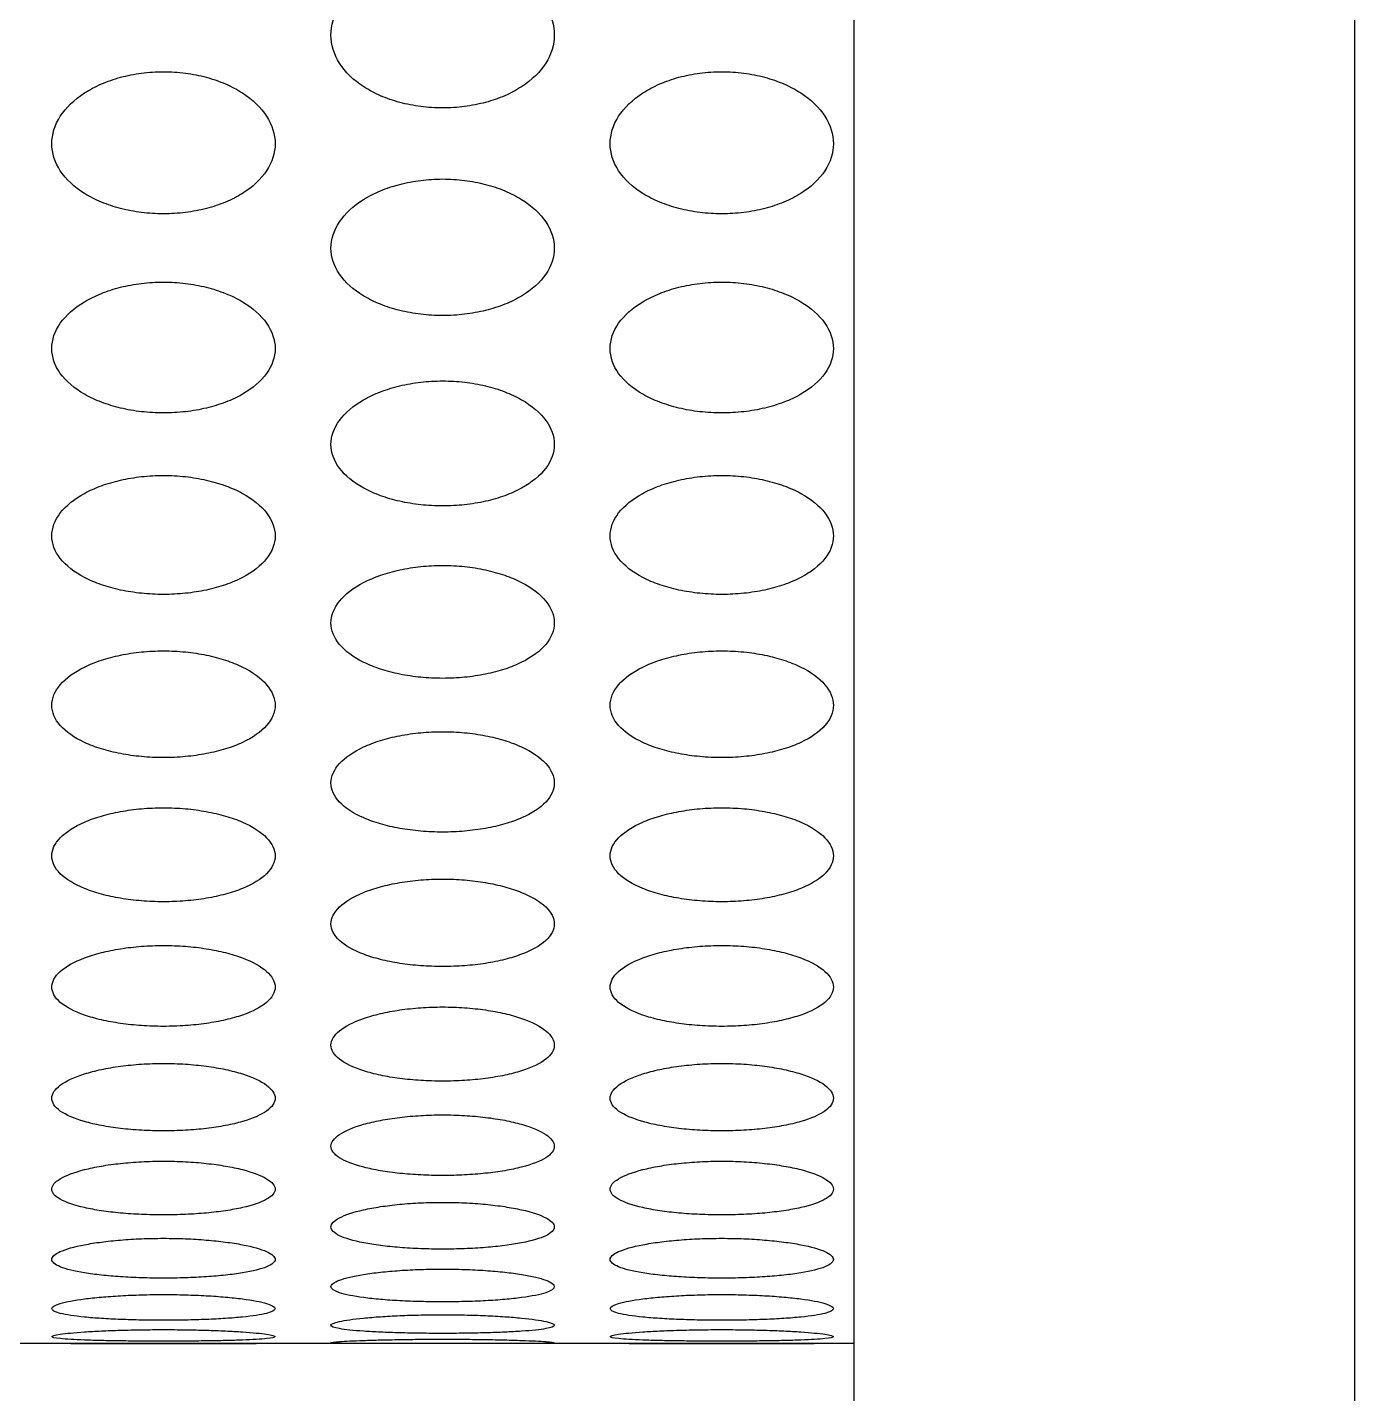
# Model space of a CAD drawing. Header units: millimetres. Extents: x 324 to 7054, y -67 to 2159.
# Drawn here: x 1995.16 to 2042.7, y 1319.18 to 1368.14 of the extents above; entities that cross this region are included whole.
import ezdxf

# ---------------------------------------------------------------- set-up
doc = ezdxf.new("R2010")
doc.units = ezdxf.units.MM
doc.header["$LTSCALE"] = 153.67
doc.layers.get('0').update_dxf_attribs({"linetype": 'CONTINUOUS'})
doc.layers.add('02___PRT_ALL_AXES', color=7, linetype='CONTINUOUS')

msp = doc.modelspace()

# ---------------------------------------------------------------- linework, layer by layer
at = {"linetype": 'Continuous'}
msp.add_line((2024.76484, 1320.97699), (1484.30467, 1320.97699), dxfattribs=at)
at = {"layer": '02___PRT_ALL_AXES', "linetype": 'Continuous'}
for p, q in [((2024.76484, 1494.75635), (2024.76484, 1317.39225)), ((2042.70467, 1467.41974), (2042.70467, 1317.39225)), ((2008.67301, 1320.97699), (2008.6473, 1320.97699)), ((2011.42576, 1320.97699), (2011.39649, 1320.97699))]:
    msp.add_line(p, q, dxfattribs=at)
for points, knots in [([(2010.03476, 1365.25524), (2009.76893, 1365.25546), (2009.24531, 1365.28889), (2008.48961, 1365.4377), (2007.79947, 1365.67656), (2006.98616, 1366.10837), (2006.24385, 1366.83041), (2005.9302, 1367.86629), (2006.24394, 1368.90984), (2006.98437, 1369.65212), (2007.79615, 1370.10068), (2008.48659, 1370.35087), (2009.24381, 1370.50749), (2009.76846, 1370.54274), (2010.03476, 1370.54297)], [0, 0, 0, 0, 0.0625, 0.125, 0.1875, 0.25, 0.375, 0.5, 0.625, 0.75, 0.8125, 0.875, 0.9375, 1, 1, 1, 1]), ([(2010.03476, 1370.54297), (2010.30058, 1370.54273), (2010.8242, 1370.50762), (2011.5799, 1370.35165), (2012.27004, 1370.1022), (2013.08335, 1369.65362), (2013.82566, 1368.91065), (2014.13932, 1367.86432), (2013.82557, 1366.83123), (2013.08514, 1366.10982), (2012.27336, 1365.67801), (2011.58292, 1365.43844), (2010.8257, 1365.28902), (2010.30105, 1365.25545), (2010.03476, 1365.25524)], [0, 0, 0, 0, 0.0625, 0.125, 0.1875, 0.25, 0.375, 0.5, 0.625, 0.75, 0.8125, 0.875, 0.9375, 1, 1, 1, 1]), ([(2000.03476, 1361.46027), (1999.76893, 1361.46048), (1999.24531, 1361.49263), (1998.48961, 1361.63572), (1997.79947, 1361.86543), (1996.98616, 1362.28079), (1996.24385, 1362.97554), (1995.9302, 1363.9729), (1996.24394, 1364.9783), (1996.98437, 1365.69389), (1997.79615, 1366.12645), (1998.48659, 1366.36775), (1999.24381, 1366.51883), (1999.76846, 1366.55283), (2000.03476, 1366.55305)], [0, 0, 0, 0, 0.0625, 0.125, 0.1875, 0.25, 0.375, 0.5, 0.625, 0.75, 0.8125, 0.875, 0.9375, 1, 1, 1, 1]), ([(2000.03476, 1366.55305), (2000.30058, 1366.55283), (2000.8242, 1366.51895), (2001.5799, 1366.3685), (2002.27004, 1366.12791), (2003.08335, 1365.69534), (2003.82566, 1364.97909), (2004.13932, 1363.971), (2003.82557, 1362.97633), (2003.08514, 1362.28219), (2002.27336, 1361.86683), (2001.58292, 1361.63643), (2000.8257, 1361.49275), (2000.30105, 1361.46048), (2000.03476, 1361.46027)], [0, 0, 0, 0, 0.0625, 0.125, 0.1875, 0.25, 0.375, 0.5, 0.625, 0.75, 0.8125, 0.875, 0.9375, 1, 1, 1, 1]), ([(2020.03476, 1361.46027), (2019.76893, 1361.46048), (2019.24531, 1361.49263), (2018.48961, 1361.63572), (2017.79947, 1361.86543), (2016.98616, 1362.28079), (2016.24385, 1362.97554), (2015.9302, 1363.9729), (2016.24394, 1364.9783), (2016.98437, 1365.69389), (2017.79615, 1366.12645), (2018.48659, 1366.36775), (2019.24381, 1366.51883), (2019.76846, 1366.55283), (2020.03476, 1366.55305)], [0, 0, 0, 0, 0.0625, 0.125, 0.1875, 0.25, 0.375, 0.5, 0.625, 0.75, 0.8125, 0.875, 0.9375, 1, 1, 1, 1]), ([(2020.03476, 1366.55305), (2020.30058, 1366.55283), (2020.8242, 1366.51895), (2021.5799, 1366.3685), (2022.27004, 1366.12791), (2023.08335, 1365.69534), (2023.82566, 1364.97909), (2024.13932, 1363.971), (2023.82557, 1362.97633), (2023.08514, 1362.28219), (2022.27336, 1361.86683), (2021.58292, 1361.63643), (2020.8257, 1361.49275), (2020.30105, 1361.46048), (2020.03476, 1361.46027)], [0, 0, 0, 0, 0.0625, 0.125, 0.1875, 0.25, 0.375, 0.5, 0.625, 0.75, 0.8125, 0.875, 0.9375, 1, 1, 1, 1]), ([(2010.03476, 1357.81596), (2009.76893, 1357.81617), (2009.24531, 1357.847), (2008.48961, 1357.98423), (2007.79947, 1358.20457), (2006.98616, 1358.60305), (2006.24385, 1359.26982), (2005.9302, 1360.22765), (2006.24394, 1361.19392), (2006.98437, 1361.88208), (2007.79615, 1362.29821), (2008.48659, 1362.53038), (2009.24381, 1362.67576), (2009.76846, 1362.70849), (2010.03476, 1362.7087)], [0, 0, 0, 0, 0.0625, 0.125, 0.1875, 0.25, 0.375, 0.5, 0.625, 0.75, 0.8125, 0.875, 0.9375, 1, 1, 1, 1]), ([(2010.03476, 1362.7087), (2010.30058, 1362.70848), (2010.8242, 1362.67589), (2011.5799, 1362.53111), (2012.27004, 1362.29961), (2013.08335, 1361.88348), (2013.82566, 1361.19467), (2014.13932, 1360.22583), (2013.82557, 1359.27058), (2013.08514, 1358.6044), (2012.27336, 1358.20591), (2011.58292, 1357.98491), (2010.8257, 1357.84711), (2010.30105, 1357.81617), (2010.03476, 1357.81596)], [0, 0, 0, 0, 0.0625, 0.125, 0.1875, 0.25, 0.375, 0.5, 0.625, 0.75, 0.8125, 0.875, 0.9375, 1, 1, 1, 1]), ([(2000.03476, 1354.32597), (1999.76893, 1354.32617), (1999.24531, 1354.35565), (1998.48961, 1354.48688), (1997.79947, 1354.69763), (1996.98616, 1355.07884), (1996.24385, 1355.71696), (1995.9302, 1356.63431), (1996.24394, 1357.56046), (1996.98437, 1358.22052), (1997.79615, 1358.61979), (1998.48659, 1358.84261), (1999.24381, 1358.98215), (1999.76846, 1359.01356), (2000.03476, 1359.01376)], [0, 0, 0, 0, 0.0625, 0.125, 0.1875, 0.25, 0.375, 0.5, 0.625, 0.75, 0.8125, 0.875, 0.9375, 1, 1, 1, 1]), ([(2000.03476, 1359.01376), (2000.30058, 1359.01355), (2000.8242, 1358.98226), (2001.5799, 1358.8433), (2002.27004, 1358.62114), (2003.08335, 1358.22186), (2003.82566, 1357.56118), (2004.13932, 1356.63256), (2003.82557, 1355.71768), (2003.08514, 1355.08013), (2002.27336, 1354.69891), (2001.58292, 1354.48754), (2000.8257, 1354.35576), (2000.30105, 1354.32616), (2000.03476, 1354.32597)], [0, 0, 0, 0, 0.0625, 0.125, 0.1875, 0.25, 0.375, 0.5, 0.625, 0.75, 0.8125, 0.875, 0.9375, 1, 1, 1, 1]), ([(2020.03476, 1354.32597), (2019.76893, 1354.32617), (2019.24531, 1354.35565), (2018.48961, 1354.48688), (2017.79947, 1354.69763), (2016.98616, 1355.07884), (2016.24385, 1355.71696), (2015.9302, 1356.63431), (2016.24394, 1357.56046), (2016.98437, 1358.22052), (2017.79615, 1358.61979), (2018.48659, 1358.84261), (2019.24381, 1358.98215), (2019.76846, 1359.01356), (2020.03476, 1359.01376)], [0, 0, 0, 0, 0.0625, 0.125, 0.1875, 0.25, 0.375, 0.5, 0.625, 0.75, 0.8125, 0.875, 0.9375, 1, 1, 1, 1]), ([(2020.03476, 1359.01376), (2020.30058, 1359.01355), (2020.8242, 1358.98226), (2021.5799, 1358.8433), (2022.27004, 1358.62114), (2023.08335, 1358.22186), (2023.82566, 1357.56118), (2024.13932, 1356.63256), (2023.82557, 1355.71768), (2023.08514, 1355.08013), (2022.27336, 1354.69891), (2021.58292, 1354.48754), (2020.8257, 1354.35576), (2020.30105, 1354.32616), (2020.03476, 1354.32597)], [0, 0, 0, 0, 0.0625, 0.125, 0.1875, 0.25, 0.375, 0.5, 0.625, 0.75, 0.8125, 0.875, 0.9375, 1, 1, 1, 1]), ([(2010.03476, 1350.99378), (2009.76893, 1350.99397), (2009.24531, 1351.02207), (2008.48961, 1351.14718), (2007.79947, 1351.34812), (2006.98616, 1351.71168), (2006.24385, 1352.32051), (2005.9302, 1353.19646), (2006.24394, 1354.08156), (2006.98437, 1354.71286), (2007.79615, 1355.09488), (2008.48659, 1355.30811), (2009.24381, 1355.44167), (2009.76846, 1355.47174), (2010.03476, 1355.47194)], [0, 0, 0, 0, 0.0625, 0.125, 0.1875, 0.25, 0.375, 0.5, 0.625, 0.75, 0.8125, 0.875, 0.9375, 1, 1, 1, 1]), ([(2010.03476, 1355.47194), (2010.30058, 1355.47174), (2010.8242, 1355.44179), (2011.5799, 1355.30878), (2012.27004, 1355.09617), (2013.08335, 1354.71414), (2013.82566, 1354.08225), (2014.13932, 1353.19478), (2013.82557, 1352.3212), (2013.08514, 1351.7129), (2012.27336, 1351.34934), (2011.58292, 1351.1478), (2010.8257, 1351.02218), (2010.30105, 1350.99397), (2010.03476, 1350.99378)], [0, 0, 0, 0, 0.0625, 0.125, 0.1875, 0.25, 0.375, 0.5, 0.625, 0.75, 0.8125, 0.875, 0.9375, 1, 1, 1, 1]), ([(2000.03476, 1347.82273), (1999.76893, 1347.82291), (1999.24531, 1347.84961), (1998.48961, 1347.96846), (1997.79947, 1348.15939), (1996.98616, 1348.50494), (1996.24385, 1349.08387), (1995.9302, 1349.91754), (1996.24394, 1350.76072), (1996.98437, 1351.36262), (1997.79615, 1351.72701), (1998.48659, 1351.93044), (1999.24381, 1352.05789), (1999.76846, 1352.08658), (2000.03476, 1352.08677)], [0, 0, 0, 0, 0.0625, 0.125, 0.1875, 0.25, 0.375, 0.5, 0.625, 0.75, 0.8125, 0.875, 0.9375, 1, 1, 1, 1]), ([(2000.03476, 1352.08677), (2000.30058, 1352.08658), (2000.8242, 1352.05799), (2001.5799, 1351.93108), (2002.27004, 1351.72823), (2003.08335, 1351.36384), (2003.82566, 1350.76137), (2004.13932, 1349.91595), (2003.82557, 1349.08452), (2003.08514, 1348.5061), (2002.27336, 1348.16055), (2001.58292, 1347.96905), (2000.8257, 1347.8497), (2000.30105, 1347.82291), (2000.03476, 1347.82273)], [0, 0, 0, 0, 0.0625, 0.125, 0.1875, 0.25, 0.375, 0.5, 0.625, 0.75, 0.8125, 0.875, 0.9375, 1, 1, 1, 1]), ([(2020.03476, 1347.82273), (2019.76893, 1347.82291), (2019.24531, 1347.84961), (2018.48961, 1347.96846), (2017.79947, 1348.15939), (2016.98616, 1348.50494), (2016.24385, 1349.08387), (2015.9302, 1349.91754), (2016.24394, 1350.76072), (2016.98437, 1351.36262), (2017.79615, 1351.72701), (2018.48659, 1351.93044), (2019.24381, 1352.05789), (2019.76846, 1352.08658), (2020.03476, 1352.08677)], [0, 0, 0, 0, 0.0625, 0.125, 0.1875, 0.25, 0.375, 0.5, 0.625, 0.75, 0.8125, 0.875, 0.9375, 1, 1, 1, 1]), ([(2020.03476, 1352.08677), (2020.30058, 1352.08658), (2020.8242, 1352.05799), (2021.5799, 1351.93108), (2022.27004, 1351.72823), (2023.08335, 1351.36384), (2023.82566, 1350.76137), (2024.13932, 1349.91595), (2023.82557, 1349.08452), (2023.08514, 1348.5061), (2022.27336, 1348.16055), (2021.58292, 1347.96905), (2020.8257, 1347.8497), (2020.30105, 1347.82291), (2020.03476, 1347.82273)], [0, 0, 0, 0, 0.0625, 0.125, 0.1875, 0.25, 0.375, 0.5, 0.625, 0.75, 0.8125, 0.875, 0.9375, 1, 1, 1, 1]), ([(2010.03476, 1344.816), (2009.76893, 1344.81617), (2009.24531, 1344.84143), (2008.48961, 1344.95391), (2007.79947, 1345.13464), (2006.98616, 1345.46183), (2006.24385, 1346.01028), (2005.9302, 1346.80084), (2006.24394, 1347.60125), (2006.98437, 1348.17314), (2007.79615, 1348.51954), (2008.48659, 1348.71297), (2009.24381, 1348.83418), (2009.76846, 1348.86147), (2010.03476, 1348.86165)], [0, 0, 0, 0, 0.0625, 0.125, 0.1875, 0.25, 0.375, 0.5, 0.625, 0.75, 0.8125, 0.875, 0.9375, 1, 1, 1, 1]), ([(2010.03476, 1348.86165), (2010.30058, 1348.86146), (2010.8242, 1348.83428), (2011.5799, 1348.71358), (2012.27004, 1348.5207), (2013.08335, 1348.17431), (2013.82566, 1347.60187), (2014.13932, 1346.79933), (2013.82557, 1346.0109), (2013.08514, 1345.46293), (2012.27336, 1345.13574), (2011.58292, 1344.95447), (2010.8257, 1344.84152), (2010.30105, 1344.81616), (2010.03476, 1344.816)], [0, 0, 0, 0, 0.0625, 0.125, 0.1875, 0.25, 0.375, 0.5, 0.625, 0.75, 0.8125, 0.875, 0.9375, 1, 1, 1, 1]), ([(2000.03476, 1341.97658), (1999.76893, 1341.97674), (1999.24531, 1342.00055), (1998.48961, 1342.10654), (1997.79947, 1342.2769), (1996.98616, 1342.58539), (1996.24385, 1343.10282), (1995.9302, 1343.84947), (1996.24394, 1344.60631), (1996.98437, 1345.14764), (1997.79615, 1345.47568), (1998.48659, 1345.65893), (1999.24381, 1345.77377), (1999.76846, 1345.79963), (2000.03476, 1345.7998)], [0, 0, 0, 0, 0.0625, 0.125, 0.1875, 0.25, 0.375, 0.5, 0.625, 0.75, 0.8125, 0.875, 0.9375, 1, 1, 1, 1]), ([(2000.03476, 1345.7998), (2000.30058, 1345.79962), (2000.8242, 1345.77386), (2001.5799, 1345.6595), (2002.27004, 1345.47679), (2003.08335, 1345.14874), (2003.82566, 1344.6069), (2004.13932, 1343.84804), (2003.82557, 1343.10341), (2003.08514, 1342.58644), (2002.27336, 1342.27793), (2001.58292, 1342.10707), (2000.8257, 1342.00063), (2000.30105, 1341.97674), (2000.03476, 1341.97658)], [0, 0, 0, 0, 0.0625, 0.125, 0.1875, 0.25, 0.375, 0.5, 0.625, 0.75, 0.8125, 0.875, 0.9375, 1, 1, 1, 1]), ([(2020.03476, 1341.97658), (2019.76893, 1341.97674), (2019.24531, 1342.00055), (2018.48961, 1342.10654), (2017.79947, 1342.2769), (2016.98616, 1342.58539), (2016.24385, 1343.10282), (2015.9302, 1343.84947), (2016.24394, 1344.60631), (2016.98437, 1345.14764), (2017.79615, 1345.47568), (2018.48659, 1345.65893), (2019.24381, 1345.77377), (2019.76846, 1345.79963), (2020.03476, 1345.7998)], [0, 0, 0, 0, 0.0625, 0.125, 0.1875, 0.25, 0.375, 0.5, 0.625, 0.75, 0.8125, 0.875, 0.9375, 1, 1, 1, 1]), ([(2020.03476, 1345.7998), (2020.30058, 1345.79962), (2020.8242, 1345.77386), (2021.5799, 1345.6595), (2022.27004, 1345.47679), (2023.08335, 1345.14874), (2023.82566, 1344.6069), (2024.13932, 1343.84804), (2023.82557, 1343.10341), (2023.08514, 1342.58644), (2022.27336, 1342.27793), (2021.58292, 1342.10707), (2020.8257, 1342.00063), (2020.30105, 1341.97674), (2020.03476, 1341.97658)], [0, 0, 0, 0, 0.0625, 0.125, 0.1875, 0.25, 0.375, 0.5, 0.625, 0.75, 0.8125, 0.875, 0.9375, 1, 1, 1, 1]), ([(2010.03476, 1339.30734), (2009.76893, 1339.30749), (2009.24531, 1339.32981), (2008.48961, 1339.42921), (2007.79947, 1339.58902), (2006.98616, 1339.87852), (2006.24385, 1340.36439), (2005.9302, 1341.0664), (2006.24394, 1341.77891), (2006.98437, 1342.28912), (2007.79615, 1342.59849), (2008.48659, 1342.77136), (2009.24381, 1342.87972), (2009.76846, 1342.90413), (2010.03476, 1342.90429)], [0, 0, 0, 0, 0.0625, 0.125, 0.1875, 0.25, 0.375, 0.5, 0.625, 0.75, 0.8125, 0.875, 0.9375, 1, 1, 1, 1]), ([(2010.03476, 1342.90429), (2010.30058, 1342.90412), (2010.8242, 1342.87981), (2011.5799, 1342.7719), (2012.27004, 1342.59953), (2013.08335, 1342.29016), (2013.82566, 1341.77946), (2014.13932, 1341.06506), (2013.82557, 1340.36495), (2013.08514, 1339.8795), (2012.27336, 1339.58999), (2011.58292, 1339.42971), (2010.8257, 1339.32989), (2010.30105, 1339.30748), (2010.03476, 1339.30734)], [0, 0, 0, 0, 0.0625, 0.125, 0.1875, 0.25, 0.375, 0.5, 0.625, 0.75, 0.8125, 0.875, 0.9375, 1, 1, 1, 1]), ([(2000.03476, 1336.81093), (1999.76893, 1336.81107), (1999.24531, 1336.83188), (1998.48961, 1336.9246), (1997.79947, 1337.0737), (1996.98616, 1337.34391), (1996.24385, 1337.79775), (1995.9302, 1338.4544), (1996.24394, 1339.12187), (1996.98437, 1339.60046), (1997.79615, 1339.89084), (1998.48659, 1340.05316), (1999.24381, 1340.15494), (1999.76846, 1340.17786), (2000.03476, 1340.17801)], [0, 0, 0, 0, 0.0625, 0.125, 0.1875, 0.25, 0.375, 0.5, 0.625, 0.75, 0.8125, 0.875, 0.9375, 1, 1, 1, 1]), ([(2000.03476, 1340.17801), (2000.30058, 1340.17786), (2000.8242, 1340.15502), (2001.5799, 1340.05367), (2002.27004, 1339.89182), (2003.08335, 1339.60143), (2003.82566, 1339.12239), (2004.13932, 1338.45314), (2003.82557, 1337.79827), (2003.08514, 1337.34482), (2002.27336, 1337.0746), (2001.58292, 1336.92506), (2000.8257, 1336.83196), (2000.30105, 1336.81107), (2000.03476, 1336.81093)], [0, 0, 0, 0, 0.0625, 0.125, 0.1875, 0.25, 0.375, 0.5, 0.625, 0.75, 0.8125, 0.875, 0.9375, 1, 1, 1, 1]), ([(2020.03476, 1336.81093), (2019.76893, 1336.81107), (2019.24531, 1336.83188), (2018.48961, 1336.9246), (2017.79947, 1337.0737), (2016.98616, 1337.34391), (2016.24385, 1337.79775), (2015.9302, 1338.4544), (2016.24394, 1339.12187), (2016.98437, 1339.60046), (2017.79615, 1339.89084), (2018.48659, 1340.05316), (2019.24381, 1340.15494), (2019.76846, 1340.17786), (2020.03476, 1340.17801)], [0, 0, 0, 0, 0.0625, 0.125, 0.1875, 0.25, 0.375, 0.5, 0.625, 0.75, 0.8125, 0.875, 0.9375, 1, 1, 1, 1]), ([(2020.03476, 1340.17801), (2020.30058, 1340.17786), (2020.8242, 1340.15502), (2021.5799, 1340.05367), (2022.27004, 1339.89182), (2023.08335, 1339.60143), (2023.82566, 1339.12239), (2024.13932, 1338.45314), (2023.82557, 1337.79827), (2023.08514, 1337.34482), (2022.27336, 1337.0746), (2021.58292, 1336.92506), (2020.8257, 1336.83196), (2020.30105, 1336.81107), (2020.03476, 1336.81093)], [0, 0, 0, 0, 0.0625, 0.125, 0.1875, 0.25, 0.375, 0.5, 0.625, 0.75, 0.8125, 0.875, 0.9375, 1, 1, 1, 1]), ([(2010.03476, 1334.48986), (2009.76893, 1334.48999), (2009.24531, 1334.50927), (2008.48961, 1334.59521), (2007.79947, 1334.73345), (2006.98616, 1334.9841), (2006.24385, 1335.40545), (2005.9302, 1336.0161), (2006.24394, 1336.63785), (2006.98437, 1337.08434), (2007.79615, 1337.35545), (2008.48659, 1337.50706), (2009.24381, 1337.60214), (2009.76846, 1337.62356), (2010.03476, 1337.6237)], [0, 0, 0, 0, 0.0625, 0.125, 0.1875, 0.25, 0.375, 0.5, 0.625, 0.75, 0.8125, 0.875, 0.9375, 1, 1, 1, 1]), ([(2010.03476, 1337.6237), (2010.30058, 1337.62356), (2010.8242, 1337.60222), (2011.5799, 1337.50753), (2012.27004, 1337.35636), (2013.08335, 1337.08524), (2013.82566, 1336.63833), (2014.13932, 1336.01493), (2013.82557, 1335.40594), (2013.08514, 1334.98495), (2012.27336, 1334.73429), (2011.58292, 1334.59564), (2010.8257, 1334.50935), (2010.30105, 1334.48998), (2010.03476, 1334.48986)], [0, 0, 0, 0, 0.0625, 0.125, 0.1875, 0.25, 0.375, 0.5, 0.625, 0.75, 0.8125, 0.875, 0.9375, 1, 1, 1, 1]), ([(2000.03476, 1332.34644), (1999.76893, 1332.34656), (1999.24531, 1332.36431), (1998.48961, 1332.44337), (1997.79947, 1332.57061), (1996.98616, 1332.80145), (1996.24385, 1333.1899), (1995.9302, 1333.75392), (1996.24394, 1334.32935), (1996.98437, 1334.74328), (1997.79615, 1334.99484), (1998.48659, 1335.13559), (1999.24381, 1335.22389), (1999.76846, 1335.24379), (2000.03476, 1335.24392)], [0, 0, 0, 0, 0.0625, 0.125, 0.1875, 0.25, 0.375, 0.5, 0.625, 0.75, 0.8125, 0.875, 0.9375, 1, 1, 1, 1]), ([(2000.03476, 1335.24392), (2000.30058, 1335.24379), (2000.8242, 1335.22397), (2001.5799, 1335.13603), (2002.27004, 1334.99569), (2003.08335, 1334.74412), (2003.82566, 1334.32979), (2004.13932, 1333.75284), (2003.82557, 1333.19035), (2003.08514, 1332.80224), (2002.27336, 1332.57139), (2001.58292, 1332.44377), (2000.8257, 1332.36437), (2000.30105, 1332.34656), (2000.03476, 1332.34644)], [0, 0, 0, 0, 0.0625, 0.125, 0.1875, 0.25, 0.375, 0.5, 0.625, 0.75, 0.8125, 0.875, 0.9375, 1, 1, 1, 1]), ([(2020.03476, 1332.34644), (2019.76893, 1332.34656), (2019.24531, 1332.36431), (2018.48961, 1332.44337), (2017.79947, 1332.57061), (2016.98616, 1332.80145), (2016.24385, 1333.1899), (2015.9302, 1333.75392), (2016.24394, 1334.32935), (2016.98437, 1334.74328), (2017.79615, 1334.99484), (2018.48659, 1335.13559), (2019.24381, 1335.22389), (2019.76846, 1335.24379), (2020.03476, 1335.24392)], [0, 0, 0, 0, 0.0625, 0.125, 0.1875, 0.25, 0.375, 0.5, 0.625, 0.75, 0.8125, 0.875, 0.9375, 1, 1, 1, 1]), ([(2020.03476, 1335.24392), (2020.30058, 1335.24379), (2020.8242, 1335.22397), (2021.5799, 1335.13603), (2022.27004, 1334.99569), (2023.08335, 1334.74412), (2023.82566, 1334.32979), (2024.13932, 1333.75284), (2023.82557, 1333.19035), (2023.08514, 1332.80224), (2022.27336, 1332.57139), (2021.58292, 1332.44377), (2020.8257, 1332.36437), (2020.30105, 1332.34656), (2020.03476, 1332.34644)], [0, 0, 0, 0, 0.0625, 0.125, 0.1875, 0.25, 0.375, 0.5, 0.625, 0.75, 0.8125, 0.875, 0.9375, 1, 1, 1, 1]), ([(2010.03476, 1330.38284), (2009.76893, 1330.38294), (2009.24531, 1330.39912), (2008.48961, 1330.47124), (2007.79947, 1330.58736), (2006.98616, 1330.79816), (2006.24385, 1331.15331), (2005.9302, 1331.67014), (2006.24394, 1332.19866), (2006.98437, 1332.57963), (2007.79615, 1332.81139), (2008.48659, 1332.94114), (2009.24381, 1333.02257), (2009.76846, 1333.04092), (2010.03476, 1333.04104)], [0, 0, 0, 0, 0.0625, 0.125, 0.1875, 0.25, 0.375, 0.5, 0.625, 0.75, 0.8125, 0.875, 0.9375, 1, 1, 1, 1]), ([(2010.03476, 1333.04104), (2010.30058, 1333.04092), (2010.8242, 1333.02264), (2011.5799, 1332.94154), (2012.27004, 1332.81218), (2013.08335, 1332.5804), (2013.82566, 1332.19907), (2014.13932, 1331.66915), (2013.82557, 1331.15372), (2013.08514, 1330.79887), (2012.27336, 1330.58807), (2011.58292, 1330.4716), (2010.8257, 1330.39918), (2010.30105, 1330.38294), (2010.03476, 1330.38284)], [0, 0, 0, 0, 0.0625, 0.125, 0.1875, 0.25, 0.375, 0.5, 0.625, 0.75, 0.8125, 0.875, 0.9375, 1, 1, 1, 1]), ([(2000.03476, 1328.601), (1999.76893, 1328.6011), (1999.24531, 1328.6157), (1998.48961, 1328.6808), (1997.79947, 1328.78567), (1996.98616, 1328.97622), (1996.24385, 1329.29772), (1995.9302, 1329.76685), (1996.24394, 1330.24793), (1996.98437, 1330.59555), (1997.79615, 1330.80729), (1998.48659, 1330.92589), (1999.24381, 1331.00037), (1999.76846, 1331.01716), (2000.03476, 1331.01727)], [0, 0, 0, 0, 0.0625, 0.125, 0.1875, 0.25, 0.375, 0.5, 0.625, 0.75, 0.8125, 0.875, 0.9375, 1, 1, 1, 1]), ([(2000.03476, 1331.01727), (2000.30058, 1331.01716), (2000.8242, 1331.00043), (2001.5799, 1330.92626), (2002.27004, 1330.808), (2003.08335, 1330.59625), (2003.82566, 1330.2483), (2004.13932, 1329.76595), (2003.82557, 1329.29809), (2003.08514, 1328.97687), (2002.27336, 1328.78631), (2001.58292, 1328.68112), (2000.8257, 1328.61575), (2000.30105, 1328.60109), (2000.03476, 1328.601)], [0, 0, 0, 0, 0.0625, 0.125, 0.1875, 0.25, 0.375, 0.5, 0.625, 0.75, 0.8125, 0.875, 0.9375, 1, 1, 1, 1]), ([(2020.03476, 1328.601), (2019.76893, 1328.6011), (2019.24531, 1328.6157), (2018.48961, 1328.6808), (2017.79947, 1328.78567), (2016.98616, 1328.97622), (2016.24385, 1329.29772), (2015.9302, 1329.76685), (2016.24394, 1330.24793), (2016.98437, 1330.59555), (2017.79615, 1330.80729), (2018.48659, 1330.92589), (2019.24381, 1331.00037), (2019.76846, 1331.01716), (2020.03476, 1331.01727)], [0, 0, 0, 0, 0.0625, 0.125, 0.1875, 0.25, 0.375, 0.5, 0.625, 0.75, 0.8125, 0.875, 0.9375, 1, 1, 1, 1]), ([(2020.03476, 1331.01727), (2020.30058, 1331.01716), (2020.8242, 1331.00043), (2021.5799, 1330.92626), (2022.27004, 1330.808), (2023.08335, 1330.59625), (2023.82566, 1330.2483), (2024.13932, 1329.76595), (2023.82557, 1329.29809), (2023.08514, 1328.97687), (2022.27336, 1328.78631), (2021.58292, 1328.68112), (2020.8257, 1328.61575), (2020.30105, 1328.60109), (2020.03476, 1328.601)], [0, 0, 0, 0, 0.0625, 0.125, 0.1875, 0.25, 0.375, 0.5, 0.625, 0.75, 0.8125, 0.875, 0.9375, 1, 1, 1, 1]), ([(2010.03476, 1327.00272), (2009.76893, 1327.0028), (2009.24531, 1327.01581), (2008.48961, 1327.07382), (2007.79947, 1327.16735), (2006.98616, 1327.33746), (2006.24385, 1327.62498), (2005.9302, 1328.04594), (2006.24394, 1328.4791), (2006.98437, 1328.79302), (2007.79615, 1328.98452), (2008.48659, 1329.09188), (2009.24381, 1329.15933), (2009.76846, 1329.17453), (2010.03476, 1329.17463)], [0, 0, 0, 0, 0.0625, 0.125, 0.1875, 0.25, 0.375, 0.5, 0.625, 0.75, 0.8125, 0.875, 0.9375, 1, 1, 1, 1]), ([(2010.03476, 1329.17463), (2010.30058, 1329.17453), (2010.8242, 1329.15938), (2011.5799, 1329.09221), (2012.27004, 1328.98517), (2013.08335, 1328.79366), (2013.82566, 1328.47943), (2014.13932, 1328.04513), (2013.82557, 1327.62532), (2013.08514, 1327.33804), (2012.27336, 1327.16792), (2011.58292, 1327.07411), (2010.8257, 1327.01586), (2010.30105, 1327.0028), (2010.03476, 1327.00272)], [0, 0, 0, 0, 0.0625, 0.125, 0.1875, 0.25, 0.375, 0.5, 0.625, 0.75, 0.8125, 0.875, 0.9375, 1, 1, 1, 1]), ([(2000.03476, 1325.58959), (1999.76893, 1325.58966), (1999.24531, 1325.60106), (1998.48961, 1325.65193), (1997.79947, 1325.73402), (1996.98616, 1325.88352), (1996.24385, 1326.13678), (1995.9302, 1326.50914), (1996.24394, 1326.89395), (1996.98437, 1327.17386), (1997.79615, 1327.34493), (1998.48659, 1327.44092), (1999.24381, 1327.50128), (1999.76846, 1327.51489), (2000.03476, 1327.51498)], [0, 0, 0, 0, 0.0625, 0.125, 0.1875, 0.25, 0.375, 0.5, 0.625, 0.75, 0.8125, 0.875, 0.9375, 1, 1, 1, 1]), ([(2000.03476, 1327.51498), (2000.30058, 1327.51489), (2000.8242, 1327.50133), (2001.5799, 1327.44122), (2002.27004, 1327.34551), (2003.08335, 1327.17444), (2003.82566, 1326.89424), (2004.13932, 1326.50842), (2003.82557, 1326.13708), (2003.08514, 1325.88403), (2002.27336, 1325.73452), (2001.58292, 1325.65219), (2000.8257, 1325.6011), (2000.30105, 1325.58966), (2000.03476, 1325.58959)], [0, 0, 0, 0, 0.0625, 0.125, 0.1875, 0.25, 0.375, 0.5, 0.625, 0.75, 0.8125, 0.875, 0.9375, 1, 1, 1, 1]), ([(2020.03476, 1325.58959), (2019.76893, 1325.58966), (2019.24531, 1325.60106), (2018.48961, 1325.65193), (2017.79947, 1325.73402), (2016.98616, 1325.88352), (2016.24385, 1326.13678), (2015.9302, 1326.50914), (2016.24394, 1326.89395), (2016.98437, 1327.17386), (2017.79615, 1327.34493), (2018.48659, 1327.44092), (2019.24381, 1327.50128), (2019.76846, 1327.51489), (2020.03476, 1327.51498)], [0, 0, 0, 0, 0.0625, 0.125, 0.1875, 0.25, 0.375, 0.5, 0.625, 0.75, 0.8125, 0.875, 0.9375, 1, 1, 1, 1]), ([(2020.03476, 1327.51498), (2020.30058, 1327.51489), (2020.8242, 1327.50133), (2021.5799, 1327.44122), (2022.27004, 1327.34551), (2023.08335, 1327.17444), (2023.82566, 1326.89424), (2024.13932, 1326.50842), (2023.82557, 1326.13708), (2023.08514, 1325.88403), (2022.27336, 1325.73452), (2021.58292, 1325.65219), (2020.8257, 1325.6011), (2020.30105, 1325.58966), (2020.03476, 1325.58959)], [0, 0, 0, 0, 0.0625, 0.125, 0.1875, 0.25, 0.375, 0.5, 0.625, 0.75, 0.8125, 0.875, 0.9375, 1, 1, 1, 1]), ([(2010.03476, 1324.36303), (2009.76893, 1324.36309), (2009.24531, 1324.37287), (2008.48961, 1324.41655), (2007.79947, 1324.48712), (2006.98616, 1324.61585), (2006.24385, 1324.8346), (2005.9302, 1325.15799), (2006.24394, 1325.49406), (2006.98437, 1325.73969), (2007.79615, 1325.89015), (2008.48659, 1325.97469), (2009.24381, 1326.02788), (2009.76846, 1326.03989), (2010.03476, 1326.03997)], [0, 0, 0, 0, 0.0625, 0.125, 0.1875, 0.25, 0.375, 0.5, 0.625, 0.75, 0.8125, 0.875, 0.9375, 1, 1, 1, 1]), ([(2010.03476, 1326.03997), (2010.30058, 1326.03989), (2010.8242, 1326.02793), (2011.5799, 1325.97495), (2012.27004, 1325.89066), (2013.08335, 1325.74019), (2013.82566, 1325.49432), (2014.13932, 1325.15737), (2013.82557, 1324.83485), (2013.08514, 1324.61629), (2012.27336, 1324.48755), (2011.58292, 1324.41677), (2010.8257, 1324.37291), (2010.30105, 1324.36309), (2010.03476, 1324.36303)], [0, 0, 0, 0, 0.0625, 0.125, 0.1875, 0.25, 0.375, 0.5, 0.625, 0.75, 0.8125, 0.875, 0.9375, 1, 1, 1, 1]), ([(2000.03476, 1323.32426), (1999.76893, 1323.32432), (1999.24531, 1323.33247), (1998.48961, 1323.36891), (1997.79947, 1323.42788), (1996.98616, 1323.53573), (1996.24385, 1323.71974), (1995.9302, 1323.99384), (1996.24394, 1324.28084), (1996.98437, 1324.49193), (1997.79615, 1324.62163), (1998.48659, 1324.69463), (1999.24381, 1324.74062), (1999.76846, 1324.751), (2000.03476, 1324.75107)], [0, 0, 0, 0, 0.0625, 0.125, 0.1875, 0.25, 0.375, 0.5, 0.625, 0.75, 0.8125, 0.875, 0.9375, 1, 1, 1, 1]), ([(2000.03476, 1324.75107), (2000.30058, 1324.751), (2000.8242, 1324.74066), (2001.5799, 1324.69486), (2002.27004, 1324.62207), (2003.08335, 1324.49236), (2003.82566, 1324.28105), (2004.13932, 1323.99331), (2003.82557, 1323.71996), (2003.08514, 1323.5361), (2002.27336, 1323.42825), (2001.58292, 1323.36909), (2000.8257, 1323.3325), (2000.30105, 1323.32431), (2000.03476, 1323.32426)], [0, 0, 0, 0, 0.0625, 0.125, 0.1875, 0.25, 0.375, 0.5, 0.625, 0.75, 0.8125, 0.875, 0.9375, 1, 1, 1, 1]), ([(2020.03476, 1323.32426), (2019.76893, 1323.32432), (2019.24531, 1323.33247), (2018.48961, 1323.36891), (2017.79947, 1323.42788), (2016.98616, 1323.53573), (2016.24385, 1323.71974), (2015.9302, 1323.99384), (2016.24394, 1324.28084), (2016.98437, 1324.49193), (2017.79615, 1324.62163), (2018.48659, 1324.69463), (2019.24381, 1324.74062), (2019.76846, 1324.751), (2020.03476, 1324.75107)], [0, 0, 0, 0, 0.0625, 0.125, 0.1875, 0.25, 0.375, 0.5, 0.625, 0.75, 0.8125, 0.875, 0.9375, 1, 1, 1, 1]), ([(2020.03476, 1324.75107), (2020.30058, 1324.751), (2020.8242, 1324.74066), (2021.5799, 1324.69486), (2022.27004, 1324.62207), (2023.08335, 1324.49236), (2023.82566, 1324.28105), (2024.13932, 1323.99331), (2023.82557, 1323.71996), (2023.08514, 1323.5361), (2022.27336, 1323.42825), (2021.58292, 1323.36909), (2020.8257, 1323.3325), (2020.30105, 1323.32431), (2020.03476, 1323.32426)], [0, 0, 0, 0, 0.0625, 0.125, 0.1875, 0.25, 0.375, 0.5, 0.625, 0.75, 0.8125, 0.875, 0.9375, 1, 1, 1, 1]), ([(2010.03476, 1322.47433), (2009.76893, 1322.47438), (2009.24531, 1322.48089), (2008.48961, 1322.51006), (2007.79947, 1322.55738), (2006.98616, 1322.64423), (2006.24385, 1322.79332), (2005.9302, 1323.01786), (2006.24394, 1323.25549), (2006.98437, 1323.43184), (2007.79615, 1323.54066), (2008.48659, 1323.60204), (2009.24381, 1323.64077), (2009.76846, 1323.64952), (2010.03476, 1323.64958)], [0, 0, 0, 0, 0.0625, 0.125, 0.1875, 0.25, 0.375, 0.5, 0.625, 0.75, 0.8125, 0.875, 0.9375, 1, 1, 1, 1]), ([(2010.03476, 1323.64958), (2010.30058, 1323.64952), (2010.8242, 1323.6408), (2011.5799, 1323.60223), (2012.27004, 1323.54102), (2013.08335, 1323.4322), (2013.82566, 1323.25567), (2014.13932, 1323.01742), (2013.82557, 1322.7935), (2013.08514, 1322.64453), (2012.27336, 1322.55767), (2011.58292, 1322.51021), (2010.8257, 1322.48092), (2010.30105, 1322.47438), (2010.03476, 1322.47433)], [0, 0, 0, 0, 0.0625, 0.125, 0.1875, 0.25, 0.375, 0.5, 0.625, 0.75, 0.8125, 0.875, 0.9375, 1, 1, 1, 1]), ([(2000.03476, 1321.81409), (1999.76893, 1321.81412), (1999.24531, 1321.819), (1998.48961, 1321.84086), (1997.79947, 1321.87649), (1996.98616, 1321.94225), (1996.24385, 1322.05627), (1995.9302, 1322.23102), (1996.24394, 1322.41905), (1996.98437, 1322.56047), (1997.79615, 1322.6483), (1998.48659, 1322.69801), (1999.24381, 1322.72945), (1999.76846, 1322.73656), (2000.03476, 1322.7366)], [0, 0, 0, 0, 0.0625, 0.125, 0.1875, 0.25, 0.375, 0.5, 0.625, 0.75, 0.8125, 0.875, 0.9375, 1, 1, 1, 1]), ([(2000.03476, 1322.7366), (2000.30058, 1322.73656), (2000.8242, 1322.72947), (2001.5799, 1322.69816), (2002.27004, 1322.6486), (2003.08335, 1322.56076), (2003.82566, 1322.41919), (2004.13932, 1322.23067), (2003.82557, 1322.05641), (2003.08514, 1321.94247), (2002.27336, 1321.87671), (2001.58292, 1321.84097), (2000.8257, 1321.81902), (2000.30105, 1321.81412), (2000.03476, 1321.81409)], [0, 0, 0, 0, 0.0625, 0.125, 0.1875, 0.25, 0.375, 0.5, 0.625, 0.75, 0.8125, 0.875, 0.9375, 1, 1, 1, 1]), ([(2020.03476, 1321.81409), (2019.76893, 1321.81412), (2019.24531, 1321.819), (2018.48961, 1321.84086), (2017.79947, 1321.87649), (2016.98616, 1321.94225), (2016.24385, 1322.05627), (2015.9302, 1322.23102), (2016.24394, 1322.41905), (2016.98437, 1322.56047), (2017.79615, 1322.6483), (2018.48659, 1322.69801), (2019.24381, 1322.72945), (2019.76846, 1322.73656), (2020.03476, 1322.7366)], [0, 0, 0, 0, 0.0625, 0.125, 0.1875, 0.25, 0.375, 0.5, 0.625, 0.75, 0.8125, 0.875, 0.9375, 1, 1, 1, 1]), ([(2020.03476, 1322.7366), (2020.30058, 1322.73656), (2020.8242, 1322.72947), (2021.5799, 1322.69816), (2022.27004, 1322.6486), (2023.08335, 1322.56076), (2023.82566, 1322.41919), (2024.13932, 1322.23067), (2023.82557, 1322.05641), (2023.08514, 1321.94247), (2022.27336, 1321.87671), (2021.58292, 1321.84097), (2020.8257, 1321.81902), (2020.30105, 1321.81412), (2020.03476, 1321.81409)], [0, 0, 0, 0, 0.0625, 0.125, 0.1875, 0.25, 0.375, 0.5, 0.625, 0.75, 0.8125, 0.875, 0.9375, 1, 1, 1, 1]), ([(2010.03476, 1321.3442), (2009.76893, 1321.34422), (2009.24531, 1321.34745), (2008.48961, 1321.36199), (2007.79947, 1321.38588), (2006.98616, 1321.43049), (2006.24385, 1321.50932), (2005.9302, 1321.63411), (2006.24394, 1321.77235), (2006.98437, 1321.87871), (2007.79615, 1321.94545), (2008.48659, 1321.98344), (2009.24381, 1322.00755), (2009.76846, 1322.01302), (2010.03476, 1322.01305)], [0, 0, 0, 0, 0.0625, 0.125, 0.1875, 0.25, 0.375, 0.5, 0.625, 0.75, 0.8125, 0.875, 0.9375, 1, 1, 1, 1]), ([(2010.03476, 1322.01305), (2010.30058, 1322.01301), (2010.8242, 1322.00757), (2011.5799, 1321.98356), (2012.27004, 1321.94568), (2013.08335, 1321.87893), (2013.82566, 1321.77245), (2014.13932, 1321.63386), (2013.82557, 1321.50942), (2013.08514, 1321.43064), (2012.27336, 1321.38602), (2011.58292, 1321.36206), (2010.8257, 1321.34746), (2010.30105, 1321.34422), (2010.03476, 1321.3442)], [0, 0, 0, 0, 0.0625, 0.125, 0.1875, 0.25, 0.375, 0.5, 0.625, 0.75, 0.8125, 0.875, 0.9375, 1, 1, 1, 1]), ([(2000.03476, 1321.06512), (1999.76893, 1321.06513), (1999.24531, 1321.06671), (1998.48961, 1321.07391), (1997.79947, 1321.08604), (1996.98616, 1321.10945), (1996.24385, 1321.15303), (1995.9302, 1321.22772), (1996.24394, 1321.31604), (1996.98437, 1321.38723), (1997.79615, 1321.43283), (1998.48659, 1321.45905), (1999.24381, 1321.47581), (1999.76846, 1321.47962), (2000.03476, 1321.47965)], [0, 0, 0, 0, 0.0625, 0.125, 0.1875, 0.25, 0.375, 0.5, 0.625, 0.75, 0.8125, 0.875, 0.9375, 1, 1, 1, 1]), ([(2000.03476, 1321.47965), (2000.30058, 1321.47962), (2000.8242, 1321.47582), (2001.5799, 1321.45913), (2002.27004, 1321.43298), (2003.08335, 1321.38738), (2003.82566, 1321.3161), (2004.13932, 1321.22757), (2003.82557, 1321.15309), (2003.08514, 1321.10954), (2002.27336, 1321.08612), (2001.58292, 1321.07394), (2000.8257, 1321.06671), (2000.30105, 1321.06513), (2000.03476, 1321.06512)], [0, 0, 0, 0, 0.0625, 0.125, 0.1875, 0.25, 0.375, 0.5, 0.625, 0.75, 0.8125, 0.875, 0.9375, 1, 1, 1, 1]), ([(2020.03476, 1321.06512), (2019.76893, 1321.06513), (2019.24531, 1321.06671), (2018.48961, 1321.07391), (2017.79947, 1321.08604), (2016.98616, 1321.10945), (2016.24385, 1321.15303), (2015.9302, 1321.22772), (2016.24394, 1321.31604), (2016.98437, 1321.38723), (2017.79615, 1321.43283), (2018.48659, 1321.45905), (2019.24381, 1321.47581), (2019.76846, 1321.47962), (2020.03476, 1321.47965)], [0, 0, 0, 0, 0.0625, 0.125, 0.1875, 0.25, 0.375, 0.5, 0.625, 0.75, 0.8125, 0.875, 0.9375, 1, 1, 1, 1]), ([(2020.03476, 1321.47965), (2020.30058, 1321.47962), (2020.8242, 1321.47582), (2021.5799, 1321.45913), (2022.27004, 1321.43298), (2023.08335, 1321.38738), (2023.82566, 1321.3161), (2024.13932, 1321.22757), (2023.82557, 1321.15309), (2023.08514, 1321.10954), (2022.27336, 1321.08612), (2021.58292, 1321.07394), (2020.8257, 1321.06671), (2020.30105, 1321.06513), (2020.03476, 1321.06512)], [0, 0, 0, 0, 0.0625, 0.125, 0.1875, 0.25, 0.375, 0.5, 0.625, 0.75, 0.8125, 0.875, 0.9375, 1, 1, 1, 1]), ([(1996.72045, 1320.977), (1996.86305, 1320.977), (1997.19248, 1320.97771), (1997.79615, 1320.98008), (1998.48659, 1320.98271), (1999.24381, 1320.98473), (1999.76846, 1320.98522), (2000.03476, 1320.98523)], [0, 0, 0, 0, 0.1959068, 0.3969301, 0.5979534, 0.7989767, 1, 1, 1, 1]), ([(2000.03476, 1320.98523), (2000.30058, 1320.98522), (2000.8242, 1320.98473), (2001.5799, 1320.98272), (2002.27004, 1320.98009), (2002.8754, 1320.97772), (2003.20593, 1320.977), (2003.34914, 1320.977)], [0, 0, 0, 0, 0.20091414, 0.40182829, 0.60274243, 0.80365657, 1, 1, 1, 1]), ([(2008.6473, 1320.97699), (2008.59797, 1320.97699), (2008.30586, 1320.97702), (2007.79947, 1320.97728), (2006.98616, 1320.97948), (2006.24385, 1320.98774), (2005.9302, 1321.01228), (2006.24394, 1321.05058), (2006.98437, 1321.08653), (2007.79615, 1321.11093), (2008.48659, 1321.12536), (2009.24381, 1321.13475), (2009.76846, 1321.13691), (2010.03476, 1321.13692)], [0, 0, 0, 0, 0.01417063, 0.08458701, 0.15500339, 0.29583616, 0.43666893, 0.5775017, 0.71833446, 0.78875085, 0.85916723, 0.92958362, 1, 1, 1, 1]), ([(2010.03476, 1321.13692), (2010.30058, 1321.13691), (2010.8242, 1321.13476), (2011.5799, 1321.12541), (2012.27004, 1321.11101), (2013.08335, 1321.0866), (2013.82566, 1321.0506), (2014.13932, 1321.01222), (2013.82557, 1320.98777), (2013.08514, 1320.97949), (2012.27336, 1320.97729), (2011.76705, 1320.97702), (2011.47485, 1320.97699), (2011.42576, 1320.97699)], [0, 0, 0, 0, 0.07042265, 0.1408453, 0.21126795, 0.2816906, 0.4225359, 0.5633812, 0.7042265, 0.8450718, 0.91549445, 0.9859171, 1, 1, 1, 1]), ([(2016.72045, 1320.977), (2016.86305, 1320.977), (2017.19248, 1320.97771), (2017.79615, 1320.98008), (2018.48659, 1320.98271), (2019.24381, 1320.98473), (2019.76846, 1320.98522), (2020.03476, 1320.98523)], [0, 0, 0, 0, 0.1959068, 0.3969301, 0.5979534, 0.7989767, 1, 1, 1, 1]), ([(2020.03476, 1320.98523), (2020.30058, 1320.98522), (2020.8242, 1320.98473), (2021.5799, 1320.98272), (2022.27004, 1320.98009), (2022.8754, 1320.97772), (2023.20593, 1320.977), (2023.34914, 1320.977)], [0, 0, 0, 0, 0.20091414, 0.40182829, 0.60274243, 0.80365657, 1, 1, 1, 1])]:
    msp.add_open_spline(points, degree=3, knots=knots, dxfattribs=at)

doc.saveas('drawing.dxf')
